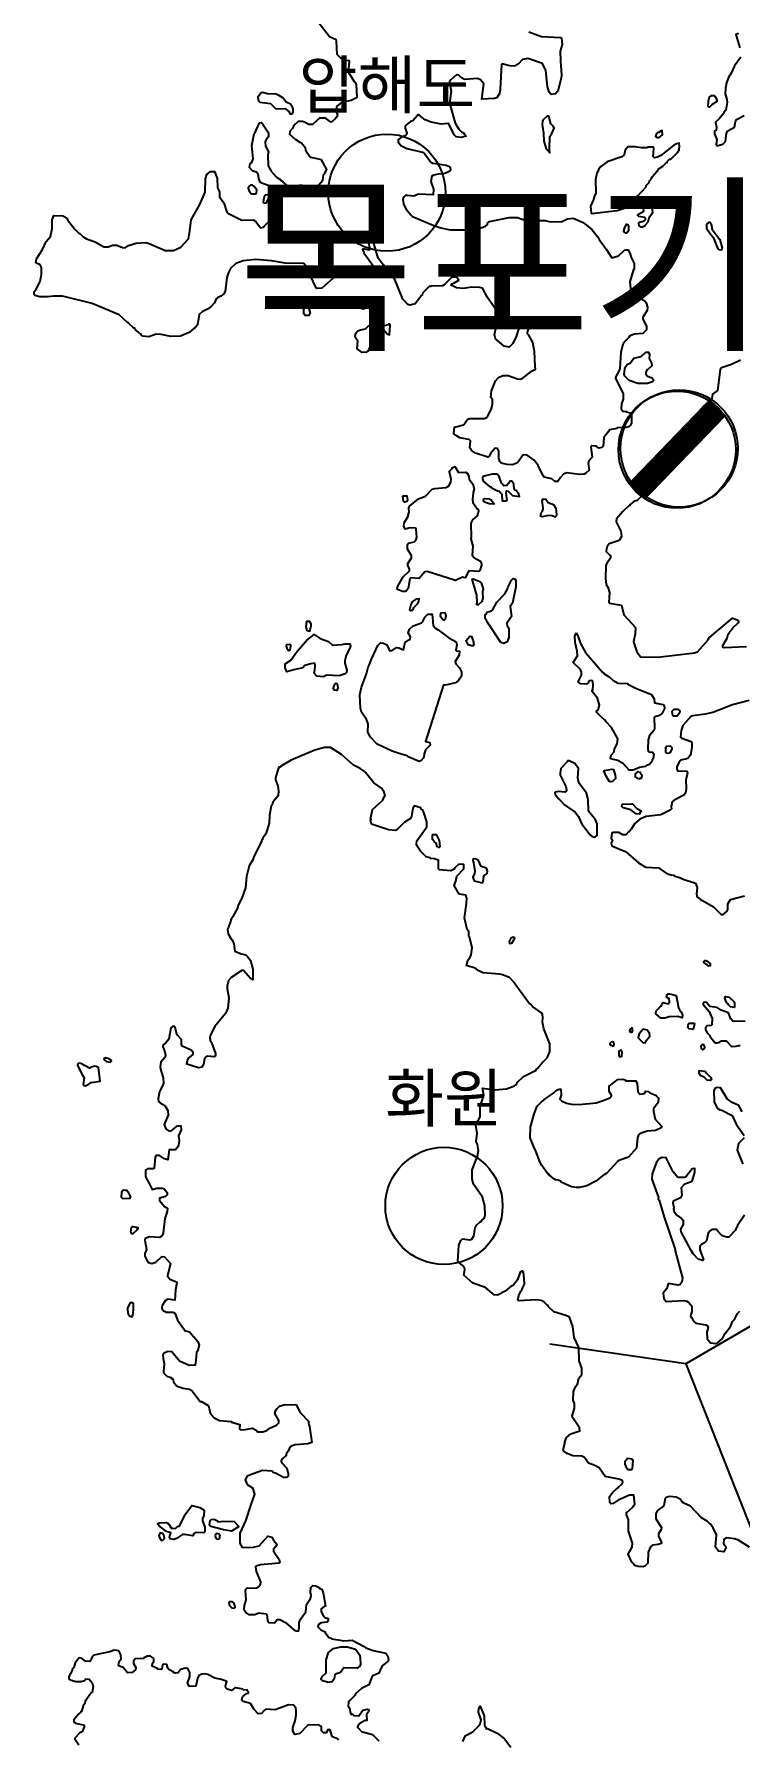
# Model space of a CAD drawing. Header units: millimetres. Extents: x -954552 to 1497340, y -301250 to 736091.
# Drawn here: x 129375 to 144423, y 119443 to 155835 of the extents above; entities that cross this region are included whole.
import ezdxf
from ezdxf.enums import TextEntityAlignment as Align

# ---------------------------------------------------------------- set-up
doc = ezdxf.new("R2010")
doc.units = ezdxf.units.MM
for name, color, linetype in [('2121', 7, 'Continuous'), ('2122', 7, 'Continuous'), ('AWS', 4, 'Continuous'), ('AWS명', 2, 'Continuous'), ('EL', 2, 'Continuous'), ('Point', 1, 'Continuous'), ('관측소명', 3, 'Continuous'), ('기상청', 1, 'Continuous'), ('티센', 6, 'Continuous')]:
    doc.layers.add(name, color=color, linetype=linetype)
doc.styles.get("Standard").update_dxf_attribs({"font": ''})
doc.styles.get('Standard').set_extended_font_data('Gulim')

# ---------------------------------------------------------------- blocks, each defined once
blk = doc.blocks.new('관측소(기상청)')
at = {"layer": '기상청', "const_width": 500}
blk.add_lwpolyline([(821, 874), (-914, -926)], dxfattribs=at)
at = {"layer": '기상청'}
blk.add_circle((-46, -26), 1250, dxfattribs=at)

msp = doc.modelspace()

# ---------------------------------------------------------------- linework, layer by layer
at = {"layer": '2121', "color": 7}
for points in [[(144392, 155848), (144335, 155824), (144425, 155541)], [(144441, 155341), (144308, 155161), (144236, 155002), (144182, 154911), (144135, 154795), (144115, 154684), (144107, 154558), (144149, 154439), (144154, 154382), (144121, 154214), (144083, 154164), (144082, 154152), (143983, 154031), (143911, 153967), (143905, 153948), (143927, 153850), (143915, 153779), (143915, 153779), (143884, 153761), (143883, 153710), (143932, 153585), (143918, 153481), (143929, 153454), (144062, 153487), (144118, 153545), (144140, 153720), (144165, 153770), (144306, 153849), (144333, 153969), (144354, 154015), (144514, 154100)], [(144436, 148877), (144244, 148789), (144031, 148717), (144006, 148680), (143943, 148231), (143843, 148151), (143823, 148058), (143803, 148023), (143719, 147963), (143633, 147885), (143607, 147832), (143643, 147697), (143643, 147697), (143593, 147676), (143479, 147562), (143477, 147534), (143458, 147515), (143445, 147356), (143388, 147294), (143363, 147282), (143187, 147250), (143187, 147237), (143149, 147216), (143149, 147204), (143067, 147123), (143060, 147092), (142982, 147007), (142959, 146956), (142958, 146925), (142982, 146862), (142961, 146828), (142932, 146800), (142772, 146715), (142730, 146678), (142709, 146522), (142671, 146425), (142658, 146413), (142570, 146411), (142519, 146420), (142409, 146495), (142353, 146489), (142334, 146445), (142312, 146240), (142399, 146145), (142399, 146145), (142398, 146095), (142335, 146021), (142321, 145971), (142231, 145882), (142164, 145861), (142087, 145800), (142074, 145776), (142062, 145776), (141925, 145650), (141790, 145496), (141789, 145428), (141887, 145233), (141898, 145120), (141847, 145033), (141640, 144961), (141595, 144906), (141569, 144819), (141575, 144796), (141649, 144717), (141668, 144711), (141667, 144655), (141578, 144531), (141565, 144494), (141555, 144218), (141575, 144090), (141606, 144038), (141645, 143924), (141629, 143706), (141642, 143693), (141892, 143649), (141910, 143621), (141910, 143621), (141951, 143448), (142198, 143173), (142189, 143039), (142156, 142868), (142228, 142654), (142302, 142547), (142671, 142543), (143453, 142632), (143522, 142656), (143750, 142910), (143750, 142934), (143763, 142934), (143763, 142947), (143915, 143084), (144268, 143371), (144386, 143329), (144392, 143295), (144385, 143276), (144262, 143154), (144262, 143141), (144194, 143071), (144191, 143050), (144170, 143029), (144144, 142942), (144055, 142781), (144054, 142761), (144083, 142749), (144567, 142768)], [(144621, 141617), (144269, 141522), (143849, 141359), (143682, 141326), (143423, 141292), (143379, 141277), (143208, 141086), (143169, 140980), (143161, 140837), (143185, 140811), (143385, 140743), (143399, 140706), (143402, 140633), (143375, 140484), (143362, 140446), (143311, 140382), (143167, 140343), (143167, 140343), (143120, 140293), (143078, 140206), (143077, 140157), (143096, 140119), (143295, 140107), (143308, 140091), (143303, 140041), (143268, 139929), (143278, 139735), (143264, 139642), (143226, 139599), (143025, 139495), (142981, 139458), (142957, 139351), (142966, 139308), (142935, 139277), (142740, 139180), (142427, 139140), (142289, 139086), (142175, 138987), (142113, 138880), (142061, 138814), (142049, 138814), (141990, 138752), (141931, 138753), (141841, 138804), (141723, 138802), (141691, 138788), (141678, 138681), (141708, 138637), (141682, 138575), (141682, 138575), (141694, 138518), (141889, 138429), (141986, 138397), (142265, 138152), (142392, 138073), (142426, 138063), (142688, 138050), (142849, 137935), (142953, 137898), (143018, 137891), (143019, 137877), (143154, 137837), (143194, 137814), (143477, 137718), (143513, 137626), (143499, 137490), (143505, 137446), (143519, 137421), (143578, 137377), (143858, 137216), (144024, 137052), (144068, 137054), (144151, 137124), (144165, 137165), (144165, 137280), (144222, 137374), (144524, 137454)], [(144627, 123552), (144377, 123713), (144302, 123735), (144147, 123751), (144084, 123717), (144076, 123635), (144132, 123553), (144078, 123455), (143968, 123469), (143907, 123557), (143922, 123819), (143856, 123970), (143805, 124030), (143805, 124042), (143788, 124048), (143727, 124109), (143727, 124109), (143608, 124179), (143368, 124432), (143226, 124491), (143223, 124505), (143201, 124509), (143151, 124579), (143065, 124624), (142920, 124638), (142852, 124614), (142833, 124595), (142800, 124433), (142667, 124335), (142629, 124273), (142634, 124161), (142750, 123971), (142742, 123930), (142685, 123838), (142691, 123788), (142752, 123653), (142746, 123634), (142679, 123614), (142564, 123599), (142519, 123562), (142468, 123450), (142459, 123213), (142396, 123149), (142364, 123136), (142252, 123139), (142179, 123165), (142146, 123205), (142123, 123233), (142123, 123233), (142043, 123406), (142126, 123555), (142133, 123643), (142049, 123899), (142046, 124137), (142004, 124250), (142004, 124299), (142017, 124299), (142143, 124411), (142143, 124423), (142181, 124472), (142159, 124666), (142071, 124667), (141826, 124558), (141719, 124485), (141669, 124479), (141651, 124511), (141646, 124636), (141716, 124728), (141787, 124794), (141838, 124825), (141845, 124843), (141912, 124907), (141925, 124932), (141919, 124979), (141845, 125005), (141551, 125059), (141422, 125245), (141330, 125296), (141193, 125347), (141113, 125468), (141113, 125468), (141057, 125493), (140864, 125502), (140740, 125553), (140671, 125604), (140659, 125630), (140692, 125767), (140693, 125804), (140725, 125897), (140820, 125971), (141008, 126037), (141003, 126100), (140862, 126311), (140850, 126352), (140895, 126520), (140897, 126619), (140867, 126689), (140875, 126876), (140926, 126988), (140959, 127031), (140991, 127162), (141055, 127240), (141057, 127374), (140996, 127531), (140987, 127812), (140890, 128031), (140862, 128263), (140790, 128461), (140715, 128494), (140454, 128575), (140339, 128689), (140333, 128710), (140333, 128710), (140321, 128710), (140242, 128787), (140188, 128816), (140089, 128830), (139701, 128813), (139689, 128829), (139708, 128922), (139753, 129015), (139784, 129058), (139785, 129077), (139830, 129164), (139816, 129382), (139796, 129442), (139778, 129445), (139739, 129421), (139682, 129260), (139592, 129136), (139548, 129123), (139422, 129013), (139258, 128934), (139183, 128935), (139057, 129048), (139025, 129062), (139025, 129075), (138998, 129097), (138731, 129188), (138539, 129355), (138559, 129468), (138554, 129511), (138505, 129570), (138412, 129651), (138412, 129651), (138432, 129995), (138473, 130100), (138506, 130131), (138665, 130111), (138706, 130125), (138750, 130196), (138777, 130364), (138811, 130427), (138886, 130498), (138923, 130517), (138923, 130529), (138968, 130570), (138993, 130631), (138988, 130836), (138935, 131019), (138770, 131256), (138745, 131302), (138716, 131409), (138718, 131603), (138809, 131839), (138822, 131852), (138849, 132020), (138831, 132145), (138801, 132207), (138822, 132386), (138787, 132583), (138860, 132684), (138883, 132738), (138885, 132950), (138964, 133200), (138939, 133350), (138939, 133350), (139196, 133309), (139450, 133332), (139616, 133400), (139648, 133427), (139660, 133427), (139674, 133465), (139812, 133594), (140083, 133732), (140083, 133744), (140127, 133781), (140127, 133793), (140203, 133870), (140203, 133882), (140318, 133994), (140369, 134125), (140371, 134294), (140244, 134614), (140215, 134758), (140222, 134852), (140217, 134920), (140192, 134955), (140003, 135091), (139959, 135139), (139939, 135148), (139628, 135570), (139622, 135589), (139508, 135710), (139365, 135766), (139308, 135777), (138941, 135808), (138812, 135871), (138812, 135871), (138807, 135887), (138755, 135913), (138587, 135963), (138603, 135984), (138620, 136078), (138664, 136127), (138696, 136189), (138717, 136339), (138657, 136577), (138645, 136590), (138646, 136696), (138609, 136734), (138550, 136978), (138592, 137287), (138600, 137409), (138587, 137425), (138587, 137456), (138581, 137465), (138438, 137486), (138328, 137674), (138366, 137761), (138386, 137867), (138538, 138028), (138534, 138116), (138433, 138123), (138337, 138041), (138331, 138023), (138263, 137982), (138019, 138004), (137995, 138029), (137997, 138214), (137997, 138214), (137906, 138240), (137824, 138247), (137823, 138260), (137736, 138282), (137612, 138403), (137540, 138511), (137527, 138554), (137534, 138622), (137751, 138920), (137752, 139031), (137692, 139210), (137660, 139281), (137630, 139296), (137618, 139331), (137475, 139373), (137449, 139323), (137422, 139142), (137402, 139099), (137271, 139025), (137127, 138877), (137080, 138847), (136934, 138858), (136571, 138977), (136548, 139068), (136561, 139080), (136547, 139088), (136587, 139291), (136808, 139494), (136840, 139562), (136859, 139581), (136836, 139662), (136836, 139662), (136780, 139750), (136619, 139858), (136441, 140085), (136410, 140111), (136329, 140169), (136187, 140236), (135927, 140467), (135691, 140614), (135567, 140615), (135357, 140555), (135088, 140448), (134859, 140343), (134719, 140268), (134628, 140209), (134623, 140194), (134602, 140193), (134580, 140160), (134521, 139967), (134520, 139923), (134569, 139798), (134584, 139683), (134579, 139585), (134465, 139449), (134449, 139394), (134432, 139369), (134392, 139175), (134390, 139000), (134345, 138857), (134312, 138776), (134250, 138681), (134243, 138650), (134243, 138650), (134230, 138647), (134217, 138598), (134061, 138292), (134036, 138217), (133960, 138094), (133900, 137860), (133885, 137620), (133801, 137401), (133722, 137235), (133715, 137201), (133602, 136992), (133583, 136974), (133549, 136859), (133531, 136831), (133522, 136783), (133498, 136737), (133510, 136643), (133582, 136521), (133600, 136509), (133631, 136429), (133655, 136270), (133791, 136213), (133891, 136189), (133934, 136148), (133989, 136069), (134037, 135887), (134035, 135659), (133991, 135690), (133837, 135858), (133806, 135859), (133573, 135705), (133573, 135705), (133522, 135643), (133510, 135612), (133490, 135541), (133488, 135469), (133530, 135275), (133508, 135056), (133457, 134938), (133228, 134666), (133132, 134468), (133119, 134418), (133135, 134343), (133159, 134324), (133239, 134085), (133244, 134035), (133205, 134016), (133076, 134031), (133044, 134019), (133006, 133970), (132986, 133850), (132951, 133793), (132879, 133781), (132630, 133861), (132644, 133937), (132669, 133986), (132764, 134067), (132765, 134110), (132722, 134160), (132529, 134244), (132517, 134263), (132518, 134388), (132426, 134486), (132426, 134486), (132408, 134521), (132385, 134652), (132366, 134665), (132322, 134666), (132290, 134635), (132250, 134391), (132182, 134315), (132123, 134272), (132116, 134234), (132160, 134124), (132177, 134042), (132164, 133999), (132075, 133900), (132061, 133803), (132066, 133756), (132126, 133568), (132131, 133456), (132112, 133398), (132048, 133275), (132023, 133121), (132026, 133064), (132063, 133031), (132162, 132981), (132224, 132874), (132232, 132774), (132145, 132572), (132181, 132481), (132232, 132442), (132291, 132427), (132432, 132543), (132501, 132545), (132501, 132545), (132513, 132457), (132454, 132327), (132466, 132233), (132454, 132131), (132440, 132093), (132388, 132034), (132251, 132030), (132229, 131821), (132154, 131837), (132050, 131914), (131974, 131908), (131955, 131877), (131933, 131643), (131914, 131625), (131790, 131626), (131751, 131599), (131750, 131467), (131762, 131430), (131821, 131331), (131890, 131184), (131990, 131215), (132115, 131213), (132147, 131199), (132214, 131118), (132213, 131074), (132175, 131037), (132050, 131001), (132049, 130951), (132154, 130825), (132222, 130787), (132211, 130714), (132211, 130714), (132163, 130569), (132128, 130251), (132103, 130201), (132045, 130158), (131833, 130173), (131745, 130143), (131738, 130106), (131773, 129905), (131734, 129818), (131734, 129762), (131801, 129637), (131888, 129610), (131970, 129634), (132099, 129753), (132153, 129751), (132282, 129605), (132216, 129340), (132265, 129274), (132408, 129213), (132420, 129191), (132392, 129044), (132378, 128822), (132229, 128846), (132172, 128813), (132107, 128711), (132095, 128670), (132101, 128648), (132143, 128592), (132157, 128592), (132182, 128570), (132337, 128568), (132337, 128568), (132368, 128555), (132391, 128520), (132435, 128400), (132582, 128189), (132582, 128176), (132688, 128150), (132864, 127944), (132897, 127863), (132858, 127736), (132838, 127705), (132826, 127535), (132807, 127439), (132679, 127432), (132472, 127522), (132308, 127724), (132227, 127731), (132132, 127683), (132119, 127658), (132125, 127577), (132148, 127476), (132133, 127295), (132139, 127270), (132207, 127206), (132300, 127171), (132294, 127162), (132300, 127152), (132331, 127152), (132349, 127080), (132410, 126998), (132465, 126972), (132556, 126947), (132556, 126947), (132691, 126925), (132740, 126900), (132918, 126663), (132944, 126660), (133086, 126577), (133102, 126550), (133128, 126420), (133190, 126332), (133214, 126313), (133326, 126256), (133575, 126237), (133584, 126234), (133584, 126222), (133762, 126174), (133755, 126081), (133773, 126059), (133881, 126066), (134030, 126093), (134129, 126036), (134123, 126026), (134129, 126017), (134147, 126013), (134254, 126012), (134336, 126047), (134403, 126094), (134543, 126158), (134593, 126207), (134594, 126258), (134508, 126409), (134530, 126485), (134544, 126486), (134544, 126486), (134551, 126505), (134610, 126563), (134699, 126593), (134942, 126598), (134965, 126589), (135046, 126430), (135231, 126237), (135225, 126218), (135232, 126162), (135244, 126131), (135295, 125785), (135212, 125757), (134944, 125741), (134856, 125711), (134824, 125686), (134793, 125605), (134754, 125552), (134741, 125506), (134674, 125441), (134656, 125435), (134639, 125394), (134652, 125360), (134763, 125237), (134792, 125118), (134791, 125068), (134766, 125043), (134691, 125038), (134534, 125127), (134474, 125150), (134451, 125176), (134246, 125193), (134042, 125122), (133921, 125072), (133872, 124989), (133921, 124890), (134031, 124819), (134075, 124687), (133993, 124466), (133883, 124114), (133761, 123850), (133761, 123640), (133811, 123558), (133943, 123547), (134052, 123556), (134172, 123582), (134356, 123786), (134447, 123770), (134481, 123706), (134549, 123622), (134528, 123571), (134477, 123510), (134477, 123472), (134600, 123290), (134611, 123227), (134599, 123211), (134205, 123175), (134110, 123146), (134098, 123133), (134109, 123034), (134200, 122814), (134193, 122751), (134167, 122711), (134117, 122677), (133905, 122673), (133879, 122649), (133873, 122631), (133889, 122430), (133850, 122312), (133849, 122231), (133904, 122146), (133949, 122117), (134078, 122115), (134166, 122151), (134322, 122134), (134322, 122134), (134334, 122118), (134352, 121993), (134382, 121949), (134501, 121938), (134558, 122010), (134615, 122009), (134612, 122015), (134732, 121951), (134911, 121792), (134961, 121770), (135011, 121763), (135026, 121825), (135026, 121947), (135052, 122021), (135172, 122176), (135181, 122332), (135270, 122456), (135280, 122520), (135270, 122584), (135273, 122697), (135317, 122734), (135380, 122727), (135467, 122685), (135460, 122676), (135510, 122662), (135536, 122581), (135587, 122296), (135559, 122288), (135498, 122240), (135497, 122172), (135546, 122083), (135546, 122083), (135577, 122052), (135646, 122033), (135645, 122007), (135620, 121958), (135494, 121938), (135438, 121905), (135425, 121854), (135486, 121791), (135582, 121747), (135583, 121733), (135659, 121626), (135719, 121610), (135719, 121598), (135857, 121581), (135977, 121554), (136158, 121570), (136415, 121434), (136449, 121406), (136605, 121352), (136874, 121295), (136917, 121227), (136934, 121160), (136923, 121123), (136805, 121031), (136773, 120983), (136724, 120863), (136598, 120809), (136573, 120783), (136515, 120615), (136358, 120537), (136218, 120419), (136218, 120419), (136218, 120394), (136091, 120271), (136078, 120246), (136072, 120165), (136103, 120128), (136120, 120014), (136144, 119983), (136157, 119989), (136188, 119973), (136188, 119961), (136300, 119953), (136383, 120074), (136483, 120095), (136508, 120088), (136514, 120078), (136507, 120041), (136463, 119985), (136467, 119860), (136436, 119854), (136330, 119799), (136291, 119769), (136272, 119725), (136288, 119691), (136358, 119621), (136589, 119559), (136724, 119420)], [(144538, 134771), (144276, 134777), (144233, 134828), (144178, 134957), (144023, 135008), (143942, 135066), (143780, 135093), (143713, 135175), (143663, 135179), (143644, 135160), (143644, 135135), (143767, 134983), (143833, 134835), (143825, 134698), (143813, 134686), (143725, 134674), (143694, 134631), (143693, 134593), (143723, 134525), (143723, 134525), (143783, 134469), (143783, 134457), (143883, 134326), (143895, 134323), (143901, 134304), (143983, 134321), (144029, 134359), (144121, 134358), (144147, 134343), (144247, 134239), (144334, 134241), (144396, 134259), (144431, 134261)], [(144476, 132840), (144398, 132974), (144258, 133039), (144155, 133123), (144008, 133353), (143936, 133363), (143891, 133337), (143869, 133292), (143873, 133055), (143922, 132948), (143971, 132900), (143990, 132900), (143990, 132887), (144040, 132878), (144257, 132765), (144341, 132577), (144513, 132340)], [(144513, 132290), (144393, 132167), (144366, 132023), (144490, 131725)], [(144523, 130641), (144370, 130418), (144325, 130312), (144191, 130167), (144142, 130165), (144048, 130197), (143950, 130307), (143950, 130320), (143931, 130330), (143825, 130331), (143791, 130303), (143750, 130251), (143709, 130089), (143672, 130045), (143603, 130015), (143571, 129972), (143570, 129896), (143648, 129690), (143635, 129674), (143536, 129697), (143425, 129812), (143382, 129881), (143174, 130283), (143163, 130336), (143221, 130439), (143221, 130508), (143167, 130581), (143056, 130661), (143056, 130661), (143030, 130697), (143013, 130776), (143019, 130797), (143004, 130891), (143009, 130947), (143172, 131022), (143191, 131064), (143181, 131227), (143250, 131307), (143408, 131364), (143466, 131548), (143461, 131635), (143405, 131629), (143276, 131465), (143246, 131444), (143121, 131443), (143096, 131452), (142998, 131560), (142852, 131859), (142752, 131866), (142682, 131827), (142682, 131814), (142644, 131765), (142553, 131522), (142546, 131403), (142685, 131014), (142684, 130989), (142703, 130958), (142810, 130592), (143045, 129904), (143045, 129878), (143045, 129878), (143200, 129295), (143186, 129208), (143141, 129149), (143110, 129143), (142904, 129180), (142898, 129174), (142866, 129075), (142789, 128972), (142805, 128863), (142850, 128794), (143219, 128815), (143293, 128801), (143328, 128783), (143398, 128699), (143397, 128574), (143371, 128500), (143376, 128462), (143389, 128462), (143438, 128377), (143481, 128336), (143699, 128295), (143730, 128280), (143748, 128226), (143716, 128146), (143727, 128001), (143794, 127913), (143906, 127899), (143944, 127915), (144051, 128010), (144103, 128109), (144224, 128263), (144224, 128263), (144263, 128369), (144307, 128413), (144370, 128537), (144424, 128589)], [(138517, 119409), (138569, 119520), (138594, 119545), (138738, 119619), (138871, 119754), (138889, 119786), (138905, 119872), (138850, 120036), (138854, 120111), (138883, 120160), (138968, 119953), (138978, 119759), (138978, 119759), (139015, 119677), (139041, 119684), (139251, 119587), (139404, 119468), (139540, 119290)]]:
    msp.add_lwpolyline(points, dxfattribs=at)
at = {"layer": '2122', "color": 7}
for points in [[(139925, 155886), (140192, 155783), (140598, 155762), (140623, 155752), (140633, 155615), (140594, 155472), (140596, 155265), (140619, 154959), (140612, 154897), (140540, 154616), (140495, 154560), (140401, 154546), (140358, 154594), (140322, 154719), (140283, 155056), (140216, 155211), (139904, 155312), (139904, 155312), (139786, 155295), (139697, 155193), (139615, 155153), (139509, 155155), (139353, 155200), (139341, 155188), (139309, 154663), (139296, 154569), (139238, 154477), (139188, 154459), (138919, 154450), (138961, 154774), (138893, 154857), (138831, 154888), (138555, 154867), (138487, 154899), (138432, 154962), (138382, 154969), (138258, 154858), (138230, 154821), (138265, 154615), (138231, 154365), (138350, 153938), (138429, 153809), (138491, 153753), (138547, 153721), (138547, 153708), (138590, 153661), (138484, 153631), (138371, 153644), (138334, 153686), (138334, 153686), (138219, 153918), (138201, 153928), (138056, 153911), (137844, 153958), (137714, 154009), (137584, 154104), (137562, 154111), (137553, 154111), (137546, 154092), (137451, 153988), (137401, 153970), (137325, 153908), (137287, 153868), (137286, 153830), (137319, 153724), (137316, 153690), (137284, 153662), (137196, 153628), (137140, 153579), (137139, 153536), (137194, 153457), (137325, 153396), (137655, 153317), (137698, 153291), (137833, 153102), (137877, 153085), (138164, 153041), (138232, 153009), (138244, 152993), (138250, 152934), (138212, 152900), (138212, 152900), (138130, 152860), (137996, 152847), (137889, 152826), (137855, 152807), (137834, 152689), (137889, 152526), (137886, 152408), (137574, 152418), (137468, 152381), (137331, 152393), (137306, 152403), (137251, 152355), (137236, 152309), (137254, 152216), (137277, 152153), (137309, 152099), (137405, 151977), (137444, 151944), (137900, 151754), (138048, 151702), (138246, 151659), (138578, 151659), (138821, 151671), (139003, 151737), (139041, 151774), (139041, 151799), (139085, 151836), (139505, 151924), (139680, 151922), (139923, 151837), (139972, 151837), (139972, 151837), (140102, 151859), (140272, 151860), (140359, 151839), (140616, 151828), (140747, 151892), (140867, 151907), (141085, 151817), (141264, 151665), (141415, 151481), (141426, 151453), (141579, 151242), (141693, 151065), (141835, 151106), (141964, 151224), (141995, 151236), (142039, 151232), (142085, 151137), (142107, 151066), (142173, 150940), (142171, 150828), (142151, 150789), (142080, 150548), (142091, 150416), (142128, 150357), (142221, 150318), (142220, 150305), (142252, 150290), (142356, 150163), (142393, 150152), (142425, 150099), (142455, 150011), (142455, 150011), (142447, 149937), (142352, 149794), (142351, 149751), (142382, 149706), (142429, 149599), (142429, 149524), (142354, 149451), (142179, 149434), (142078, 149398), (142055, 149363), (141939, 149250), (141919, 149195), (141887, 149042), (141863, 148701), (141844, 148645), (141787, 148545), (141772, 148492), (141937, 148162), (141936, 148050), (141897, 147944), (141895, 147839), (141927, 147794), (142007, 147786), (142001, 147777), (142087, 147758), (142113, 147729), (142111, 147536), (142085, 147486), (142047, 147458), (141997, 147443), (141808, 147433), (141808, 147433), (141801, 147423), (141652, 147391), (141525, 147230), (141510, 147047), (141478, 147013), (141416, 146998), (141366, 147030), (141366, 147042), (141267, 147053), (141247, 147022), (141276, 146807), (141200, 146729), (141186, 146673), (141210, 146535), (141139, 146466), (141102, 146445), (140996, 146438), (140734, 146472), (140665, 146448), (140599, 146375), (140545, 146291), (140476, 146288), (140417, 146350), (140252, 146385), (140245, 146407), (140231, 146410), (140124, 146631), (140038, 146744), (139889, 146852), (139802, 146859), (139682, 146686), (139682, 146686), (139575, 146643), (139462, 146651), (139362, 146674), (139327, 146690), (139307, 146715), (139287, 146784), (139285, 146935), (139254, 146994), (139204, 147004), (139109, 146887), (139084, 146838), (139052, 146810), (138784, 146897), (138703, 146949), (138704, 146961), (138662, 147007), (138681, 147155), (138675, 147165), (138651, 147187), (138451, 147224), (138372, 147269), (138334, 147303), (138327, 147322), (138342, 147446), (138529, 147501), (138579, 147559), (138585, 147580), (138625, 147618), (138669, 147633), (138981, 147632), (139032, 147662), (139032, 147662), (139121, 147824), (139147, 147936), (139149, 148042), (139112, 148080), (139126, 148224), (139216, 148435), (139280, 148509), (139368, 148552), (139481, 148550), (139679, 148479), (139736, 148472), (139773, 148482), (139994, 148650), (140069, 148687), (140058, 148749), (140047, 149065), (140008, 149256), (139923, 149409), (139892, 149442), (139899, 149520), (139962, 149607), (139963, 149663), (139920, 149720), (139895, 149733), (139783, 149753), (139770, 149740), (139652, 149385), (139583, 149231), (139506, 149159), (139395, 149176), (139215, 149335), (139215, 149335), (139192, 149419), (139232, 149628), (139302, 149765), (139303, 149834), (139040, 150218), (138936, 150414), (138880, 150426), (138699, 150435), (138529, 150406), (138380, 150421), (138268, 150481), (138274, 150506), (138325, 150521), (138432, 150588), (138389, 150639), (138358, 150652), (138283, 150653), (138121, 150485), (138085, 150464), (137836, 150461), (137836, 150449), (137799, 150447), (137663, 150314), (137653, 150280), (137622, 150249), (137622, 150236), (137501, 150078), (137384, 150055), (137345, 150065), (137239, 150182), (137039, 150672), (137039, 150672), (136966, 150770), (136830, 150900), (136830, 150912), (136818, 150912), (136714, 151054), (136626, 151347), (136592, 151433), (136538, 151519), (136501, 151532), (136488, 151507), (136487, 151451), (136529, 151282), (136529, 151244), (136516, 151228), (136385, 151252), (136379, 151234), (136403, 151186), (136403, 151167), (136630, 150856), (136629, 150827), (136523, 150826), (136311, 150844), (136193, 150867), (136117, 150799), (135815, 150685), (135512, 150414), (135411, 150406), (135387, 150421), (135263, 150692), (135211, 150836), (135125, 150943), (135125, 150943), (134725, 150948), (134435, 150995), (134095, 151025), (133832, 150998), (133675, 150944), (133561, 150832), (133516, 150746), (133484, 150640), (133448, 150347), (133417, 150291), (133356, 150246), (133284, 150211), (133259, 150186), (133221, 150099), (133150, 150026), (133075, 149964), (132956, 149909), (132893, 149854), (132860, 149635), (132801, 149559), (132789, 149559), (132682, 149469), (132493, 149390), (132293, 149386), (132083, 149427), (131975, 149435), (131824, 149374), (131694, 149388), (131658, 149421), (131659, 149433), (131640, 149434), (131640, 149434), (131610, 149471), (131528, 149534), (131519, 149560), (131500, 149560), (131391, 149658), (131386, 149677), (131365, 149683), (131186, 149845), (130615, 150089), (129980, 150241), (129788, 150246), (129663, 150232), (129493, 150229), (129393, 150261), (129375, 150280), (129375, 150336), (129419, 150392), (129503, 150554), (129530, 150709), (129532, 150859), (129507, 150913), (129414, 150958), (129428, 151042), (129553, 151238), (129632, 151408), (129721, 151519), (129761, 151687), (129763, 151875), (129796, 151962), (129990, 151959), (130014, 151947), (130014, 151947), (130076, 151905), (130076, 151887), (130089, 151887), (130088, 151874), (130236, 151679), (130328, 151586), (130347, 151579), (130422, 151511), (130489, 151465), (130676, 151407), (130862, 151295), (130956, 151297), (131043, 151334), (131137, 151332), (131256, 151286), (131318, 151274), (131387, 151323), (131550, 151377), (131754, 151387), (131825, 151367), (132167, 151219), (132348, 151216), (132505, 151287), (132664, 151469), (132664, 151469), (132697, 151636), (132721, 151874), (132911, 152203), (133020, 152464), (133029, 152750), (133057, 152838), (133138, 152906), (133219, 152902), (133280, 152760), (133284, 152555), (133326, 152473), (133331, 152360), (133423, 152234), (133483, 152039), (133507, 152014), (133806, 151864), (134056, 151870), (134081, 151860), (134075, 151851), (134099, 151838), (134204, 151705), (134267, 151714), (134280, 151738), (134463, 151920), (134500, 152014), (134509, 152061), (134534, 152107), (134536, 152342), (134514, 152463), (134440, 152580), (134210, 152661), (134173, 152718), (134150, 152837), (134113, 152887), (134113, 152887), (134038, 152913), (133964, 152986), (133971, 153049), (133984, 153076), (134015, 153095), (134047, 153175), (134020, 153457), (134067, 153706), (134080, 153719), (134170, 153930), (134182, 153942), (134220, 153948), (134220, 153935), (134244, 153924), (134374, 153728), (134373, 153646), (134322, 153584), (134302, 153534), (134307, 153447), (134369, 153322), (134360, 153259), (134365, 153028), (134426, 152914), (134543, 152782), (134635, 152729), (134628, 152720), (134643, 152703), (134680, 152697), (134680, 152678), (134747, 152623), (134865, 152572), (134865, 152572), (134896, 152571), (135034, 152613), (135088, 152609), (135208, 152561), (135321, 152566), (135446, 152623), (135529, 152719), (135543, 152832), (135569, 152856), (135619, 152949), (135503, 153153), (135285, 153203), (135242, 153235), (135174, 153330), (135163, 153405), (135077, 153512), (135045, 153523), (134947, 153589), (134829, 153696), (134836, 153765), (134900, 153839), (134919, 153895), (135014, 153975), (135089, 153978), (135141, 153967), (135232, 153917), (135320, 153916), (135465, 154051), (135571, 154049), (135688, 153967), (135733, 153969), (135733, 153969), (135809, 154040), (135815, 154059), (135840, 154071), (135850, 154118), (135832, 154155), (135830, 154290), (135946, 154384), (136138, 154423), (136264, 154491), (136249, 154759), (136231, 154803), (136218, 154803), (136206, 154819), (136077, 155024), (136099, 155254), (136087, 155270), (136000, 155262), (135917, 155322), (135838, 155401), (135824, 155687), (135812, 155712), (135675, 155779), (135456, 156060)], [(134529, 154552), (134353, 154559), (134247, 154588), (134216, 154585), (134146, 154492), (134157, 154414), (134188, 154383), (134412, 154352), (134525, 154251), (134742, 154244), (134742, 154231), (134811, 154175), (134829, 154134), (134873, 154136), (134898, 154177), (134901, 154241), (134887, 154280), (134844, 154340), (134750, 154385), (134677, 154473), (134606, 154521), (134553, 154550), (134529, 154552), (134529, 154552)], [(143749, 154406), (143741, 154307), (143755, 154282), (143782, 154283), (143843, 154344), (143942, 154404), (143936, 154435), (143900, 154501), (143881, 154517), (143806, 154521), (143768, 154493), (143749, 154406), (143749, 154406)], [(140371, 153300), (140361, 153388), (140371, 153650), (140415, 153713), (140461, 153830), (140448, 153865), (140393, 153918), (140351, 154084), (140314, 154088), (140225, 154002), (140212, 153977), (140211, 153908), (140239, 153723), (140245, 153552), (140295, 153388), (140371, 153300), (140371, 153300)], [(142701, 153627), (142777, 153688), (142765, 153776), (142728, 153763), (142728, 153751), (142703, 153751), (142703, 153738), (142677, 153739), (142640, 153702), (142627, 153652), (142651, 153627), (142701, 153627), (142701, 153627)], [(142192, 153431), (142036, 153428), (141979, 153360), (141953, 153261), (141909, 153215), (141595, 153110), (141462, 153011), (141412, 152949), (141398, 152903), (141372, 152865), (141347, 152731), (141349, 152437), (141322, 152388), (141299, 152304), (141239, 152164), (141250, 152017), (141262, 152005), (141806, 152070), (142026, 152144), (142058, 152163), (142114, 152222), (142147, 152309), (142192, 152352), (142248, 152382), (142425, 152580), (142425, 152605), (142489, 152667), (142505, 152714), (142531, 152739), (142553, 152791), (142654, 152902), (142654, 152902), (142660, 152921), (142673, 152921), (142680, 152951), (142781, 153019), (142858, 153099), (142871, 153099), (142883, 153125), (142926, 153167), (142952, 153167), (143097, 153309), (143129, 153365), (143136, 153445), (143131, 153508), (143043, 153490), (142736, 153247), (142664, 153208), (142602, 153199), (142577, 153222), (142592, 153394), (142579, 153421), (142468, 153422), (142437, 153409), (142324, 153406), (142192, 153431), (142192, 153431)], [(133947, 152522), (133958, 152483), (134007, 152429), (134088, 152428), (134113, 152444), (134121, 152512), (134059, 152594), (134028, 152614), (133991, 152614), (133972, 152595), (133940, 152552), (133947, 152522), (133947, 152522)], [(134276, 152325), (134261, 152254), (134273, 152232), (134323, 152231), (134372, 152319), (134381, 152384), (134369, 152400), (134307, 152404), (134288, 152385), (134276, 152325), (134276, 152325)], [(142325, 152027), (142374, 152055), (142371, 152115), (142347, 152181), (142335, 152268), (142372, 152305), (142397, 152308), (142521, 152257), (142539, 152228), (142562, 152016), (142485, 151905), (142458, 151825), (142398, 151755), (142396, 151740), (142339, 151713), (142320, 151716), (142277, 151748), (142272, 151808), (142291, 151826), (142385, 151853), (142410, 151880), (142410, 151905), (142398, 151924), (142267, 151945), (142249, 151967), (142249, 151986), (142325, 152027), (142325, 152027)], [(141965, 151685), (142008, 151779), (142034, 151776), (142046, 151754), (142051, 151641), (142012, 151589), (141994, 151586), (141957, 151618), (141951, 151640), (141965, 151685), (141965, 151685)], [(143783, 151828), (143810, 151790), (143835, 151669), (143998, 151454), (144044, 151267), (144026, 151228), (143982, 151232), (143964, 151254), (143873, 151468), (143780, 151583), (143719, 151677), (143721, 151783), (143783, 151828), (143783, 151828)], [(135128, 149952), (135151, 150081), (135189, 150084), (135214, 150046), (135261, 149892), (135235, 149833), (135157, 149831), (135123, 149865), (135128, 149952), (135128, 149952)], [(136295, 150052), (136319, 149994), (136400, 149974), (136425, 149983), (136432, 150027), (136345, 150128), (136277, 150148), (136276, 150097), (136295, 150052), (136295, 150052)], [(136246, 149329), (136217, 149367), (136224, 149448), (136275, 149503), (136335, 149528), (136444, 149546), (136507, 149608), (136595, 149631), (136712, 149542), (136685, 149305), (136654, 149262), (136546, 149194), (136488, 149064), (136475, 149064), (136463, 149049), (136369, 149041), (136263, 149123), (136278, 149285), (136246, 149329), (136246, 149329)], [(136951, 149418), (136970, 149626), (136946, 149651), (136933, 149636), (136832, 149609), (136820, 149597), (136819, 149541), (136902, 149440), (136951, 149418), (136951, 149418)], [(141975, 148728), (142026, 148790), (142083, 148814), (142166, 148922), (142322, 148957), (142418, 149047), (142473, 149046), (142498, 148999), (142490, 148911), (142539, 148817), (142545, 148755), (142456, 148675), (142443, 148675), (142418, 148613), (142417, 148581), (142454, 148537), (142554, 148501), (142554, 148488), (142585, 148461), (142584, 148448), (142559, 148420), (142452, 148381), (142246, 148384), (142066, 148442), (141973, 148540), (141955, 148581), (141975, 148728), (141975, 148728)], [(139343, 146252), (139290, 146400), (139253, 146441), (139233, 146447), (139141, 146449), (138940, 146396), (138933, 146358), (138952, 146299), (139082, 146184), (139119, 146174), (139119, 146162), (139255, 146089), (139299, 146082), (139298, 146069), (139348, 146022), (139358, 145875), (139434, 145880), (139459, 145895), (139441, 146039), (139448, 146090), (139486, 146083), (139572, 145991), (139722, 145967), (139728, 145973), (139704, 146042), (139667, 146077), (139667, 146090), (139623, 146106), (139611, 146125), (139606, 146231), (139563, 146294), (139563, 146294), (139520, 146294), (139520, 146282), (139456, 146204), (139393, 146199), (139343, 146252), (139343, 146252)], [(137245, 145912), (137235, 145974), (137247, 145986), (137323, 145985), (137334, 145898), (137321, 145864), (137277, 145848), (137253, 145873), (137245, 145912), (137245, 145912)], [(139076, 145920), (139121, 145900), (139183, 145817), (139176, 145808), (139079, 145816), (138964, 145858), (138959, 145908), (138984, 145926), (139076, 145920), (139076, 145920)], [(140228, 145725), (140208, 145886), (140228, 145917), (140283, 145910), (140339, 145843), (140451, 145801), (140496, 145724), (140510, 145581), (140504, 145550), (140484, 145532), (140422, 145555), (140336, 145565), (140210, 145539), (140173, 145549), (140196, 145637), (140215, 145655), (140231, 145704), (140228, 145725), (140228, 145725)], [(138795, 143936), (138718, 144205), (138737, 144217), (138880, 144159), (138905, 144125), (138947, 144002), (138939, 143935), (138944, 143802), (138918, 143728), (138846, 143656), (138827, 143657), (138809, 143676), (138821, 143704), (138815, 143865), (138795, 143936), (138795, 143936)], [(139148, 143546), (139243, 143717), (139414, 143896), (139470, 143994), (139477, 144027), (139555, 144188), (139587, 144219), (139624, 144212), (139644, 144181), (139647, 144044), (139574, 143694), (139529, 143620), (139552, 143407), (139456, 143265), (139461, 143208), (139498, 143158), (139496, 142964), (139463, 142871), (139394, 142835), (139325, 142854), (139032, 143293), (139023, 143325), (138995, 143368), (138990, 143451), (139021, 143470), (139028, 143502), (139127, 143529), (139148, 143546), (139148, 143546)], [(137407, 143667), (137379, 143551), (137391, 143538), (137423, 143538), (137454, 143559), (137470, 143600), (137549, 143677), (137575, 143727), (137582, 143789), (137513, 143783), (137437, 143721), (137407, 143667), (137407, 143667)], [(138046, 143405), (138094, 143339), (138126, 143341), (138145, 143363), (138159, 143432), (138140, 143491), (138053, 143483), (138040, 143471), (138033, 143421), (138046, 143405), (138046, 143405)], [(135166, 143198), (135181, 143136), (135199, 143111), (135255, 143100), (135281, 143212), (135282, 143256), (135251, 143300), (135183, 143301), (135166, 143198), (135166, 143198)], [(140931, 143061), (140968, 142998), (141024, 142831), (141135, 142641), (141492, 142220), (141517, 142213), (141531, 142190), (141637, 142125), (141718, 142053), (141826, 141985), (142026, 141979), (142032, 141964), (142220, 141874), (142542, 141744), (142596, 141656), (142602, 141568), (142780, 141535), (142807, 141509), (142813, 141447), (142768, 141347), (142711, 141295), (142611, 141269), (142598, 141256), (142601, 141031), (142594, 140988), (142499, 140870), (142466, 140777), (142458, 140589), (142470, 140539), (142482, 140526), (142563, 140513), (142563, 140513), (142588, 140481), (142574, 140375), (142555, 140344), (142555, 140326), (142497, 140255), (142435, 140230), (142409, 140209), (142286, 140187), (142146, 140131), (142065, 140132), (141942, 140265), (141842, 140322), (141848, 140332), (141674, 140375), (141662, 140388), (141681, 140450), (141745, 140524), (141752, 140586), (141810, 140691), (141824, 140797), (141689, 141043), (141567, 141171), (141561, 141190), (141542, 141196), (141471, 141262), (141368, 141372), (141369, 141397), (141393, 141409), (141409, 141438), (141427, 141521), (141385, 141671), (141385, 141671), (141274, 141811), (141275, 141836), (141287, 141848), (141294, 141945), (141289, 142016), (141265, 142045), (141209, 142036), (141183, 141987), (141151, 141965), (141026, 141970), (140976, 141999), (140990, 142048), (141048, 142157), (141049, 142226), (141024, 142279), (140870, 142431), (140959, 142570), (140951, 142668), (140911, 142858), (140907, 142993), (140931, 143061), (140931, 143061)], [(134761, 142733), (134797, 142687), (134837, 142693), (134851, 142787), (134839, 142816), (134757, 142807), (134751, 142776), (134761, 142733), (134761, 142733)], [(138592, 142872), (138589, 142895), (138665, 142994), (138702, 142981), (138736, 142891), (138750, 142811), (138737, 142787), (138700, 142787), (138632, 142807), (138614, 142851), (138592, 142872), (138592, 142872)], [(135762, 141913), (135787, 141969), (135806, 141987), (135837, 141974), (135852, 141887), (135832, 141831), (135782, 141838), (135752, 141888), (135762, 141913), (135762, 141913)], [(143059, 141431), (143100, 141431), (143144, 141399), (143137, 141349), (143086, 141285), (143011, 141285), (142986, 141329), (142980, 141391), (143019, 141432), (143059, 141431), (143059, 141431)], [(142844, 140574), (142846, 140622), (142859, 140646), (142940, 140652), (142971, 140614), (142971, 140589), (142938, 140511), (142913, 140493), (142870, 140490), (142845, 140519), (142844, 140574), (142844, 140574)], [(140565, 139520), (140687, 139393), (140910, 139234), (140984, 139140), (141044, 138992), (141228, 138753), (141274, 138717), (141322, 138704), (141340, 138707), (141384, 138741), (141381, 138985), (141345, 139070), (141197, 139256), (141188, 139506), (141152, 139644), (140993, 139858), (140969, 139971), (140984, 140165), (140904, 140272), (140787, 140333), (140749, 140330), (140743, 140312), (140609, 140169), (140590, 140069), (140595, 140026), (140709, 139781), (140727, 139708), (140722, 139684), (140690, 139663), (140553, 139677), (140484, 139665), (140484, 139665), (140478, 139646), (140483, 139609), (140565, 139520), (140565, 139520)], [(141573, 140007), (141521, 140114), (141534, 140127), (141618, 140136), (141690, 140156), (141728, 140149), (141764, 140026), (141769, 139967), (141763, 139948), (141705, 139893), (141656, 139884), (141637, 139897), (141573, 140007), (141573, 140007)], [(142288, 139948), (142288, 139961), (142325, 139960), (142338, 140009), (142302, 140061), (142302, 140085), (142239, 140098), (142189, 140050), (142188, 139987), (142226, 139974), (142226, 139961), (142288, 139948), (142288, 139948)], [(142110, 139414), (142131, 139413), (142223, 139311), (142316, 139261), (142278, 139195), (142209, 139199), (142098, 139286), (141935, 139328), (141905, 139357), (141912, 139397), (141924, 139409), (142110, 139414), (142110, 139414)], [(137903, 138612), (137866, 138655), (137867, 138749), (137879, 138761), (137948, 138760), (138015, 138632), (138026, 138497), (138013, 138482), (137995, 138479), (137976, 138504), (137964, 138504), (137952, 138567), (137903, 138612), (137903, 138612)], [(138773, 137974), (138767, 137925), (138730, 137847), (138748, 137782), (138760, 137769), (138929, 137726), (138947, 137757), (138961, 137860), (138974, 137885), (139037, 137928), (139041, 137978), (139020, 138044), (138908, 138079), (138850, 138204), (138797, 138231), (138735, 138238), (138728, 138201), (138746, 138163), (138773, 137974), (138773, 137974)], [(139625, 136557), (139587, 136569), (139540, 136548), (139502, 136477), (139513, 136435), (139558, 136442), (139611, 136521), (139624, 136557), (139624, 136557)], [(143801, 135999), (143750, 136039), (143701, 136061), (143670, 136065), (143647, 136044), (143667, 136013), (143717, 135978), (143761, 135955), (143796, 135962), (143798, 135989), (143796, 136002), (143796, 136002)], [(142920, 135361), (143065, 135323), (143118, 135064), (143160, 134976), (143173, 134975), (143197, 134904), (143190, 134850), (143099, 134874), (142915, 134867), (142827, 134843), (142740, 134844), (142629, 134935), (142636, 134994), (142731, 135087), (142731, 135100), (142750, 135106), (142769, 135162), (142788, 135162), (142782, 135172), (142893, 135145), (142926, 135179), (142914, 135260), (142901, 135260), (142858, 135295), (142872, 135345), (142890, 135348), (142890, 135361), (142920, 135361), (142920, 135361)], [(144136, 135173), (144102, 135270), (144114, 135301), (144195, 135287), (144292, 135194), (144312, 135161), (144311, 135086), (144299, 135070), (144224, 135081), (144178, 135128), (144172, 135147), (144159, 135147), (144136, 135173), (144136, 135173)], [(143378, 134736), (143451, 134731), (143457, 134722), (143430, 134598), (143344, 134611), (143317, 134641), (143326, 134718), (143345, 134736), (143378, 134736), (143378, 134736)], [(141743, 134287), (141735, 134311), (141727, 134330), (141706, 134336), (141677, 134329), (141653, 134303), (141652, 134276), (141683, 134255), (141710, 134246), (141734, 134258), (141743, 134278), (141743, 134287), (141743, 134287)], [(142137, 134571), (142136, 134610), (142129, 134631), (142111, 134630), (142083, 134606), (142068, 134576), (142088, 134544), (142124, 134539), (142137, 134561), (142138, 134570), (142138, 134570)], [(142259, 134456), (142254, 134419), (142352, 134324), (142402, 134317), (142414, 134346), (142504, 134459), (142499, 134522), (142449, 134588), (142364, 134605), (142273, 134506), (142259, 134456), (142259, 134456)], [(131022, 133937), (130966, 133972), (130897, 133996), (130863, 133975), (130875, 133945), (130921, 133918), (130996, 133899), (131021, 133915), (131023, 133934), (131023, 133934)], [(141843, 134081), (141843, 134044), (141861, 134018), (141905, 134033), (141913, 134115), (141894, 134155), (141875, 134155), (141856, 134137), (141844, 134137), (141843, 134081), (141843, 134081)], [(143675, 134232), (143653, 134271), (143626, 134276), (143590, 134235), (143595, 134196), (143637, 134166), (143671, 134195), (143673, 134230), (143673, 134230)], [(130406, 133626), (130439, 133565), (130419, 133428), (130425, 133409), (130468, 133399), (130541, 133431), (130594, 133469), (130782, 133498), (130749, 133789), (130698, 133808), (130668, 133816), (130587, 133798), (130580, 133779), (130555, 133776), (130374, 133870), (130319, 133879), (130306, 133867), (130300, 133834), (130406, 133626), (130406, 133626)], [(143705, 133673), (143804, 133577), (143817, 133530), (143798, 133509), (143729, 133519), (143665, 133583), (143593, 133608), (143556, 133665), (143557, 133721), (143669, 133710), (143694, 133697), (143705, 133673), (143705, 133673)], [(140999, 132996), (141358, 133034), (141510, 133081), (141650, 133143), (141688, 133183), (141688, 133201), (141639, 133277), (141640, 133390), (141824, 133531), (141929, 133542), (141979, 133526), (141985, 133507), (142204, 133501), (142235, 133438), (142245, 133275), (142288, 133216), (142388, 133230), (142420, 133286), (142465, 133277), (142502, 133248), (142644, 133192), (142638, 133183), (142687, 133132), (142680, 133039), (142584, 132903), (142583, 132846), (142619, 132684), (142760, 132531), (142760, 132519), (142747, 132504), (142621, 132446), (142621, 132446), (142446, 132430), (142296, 132381), (142264, 132351), (142239, 132288), (142217, 132064), (142046, 131872), (141863, 131812), (141820, 131788), (141579, 131528), (141566, 131528), (141553, 131504), (141529, 131504), (141351, 131362), (141163, 131265), (141006, 131228), (140931, 131225), (140831, 131244), (140614, 131341), (140614, 131354), (140546, 131383), (140484, 131395), (140484, 131408), (140472, 131408), (140373, 131481), (140373, 131493), (140360, 131493), (140335, 131525), (140323, 131525), (140202, 131697), (140163, 131762), (140074, 132006), (140074, 132006), (140021, 132110), (139952, 132287), (139961, 132512), (140035, 132798), (140104, 132964), (140193, 133054), (140243, 133090), (140243, 133101), (140457, 133251), (140514, 133303), (140571, 133328), (140609, 133327), (140613, 133196), (140587, 133112), (140618, 133078), (140724, 133030), (140832, 133005), (140999, 132996), (140999, 132996)], [(131330, 131167), (131271, 131168), (131239, 131124), (131231, 131024), (131262, 130990), (131425, 131000), (131438, 131028), (131379, 131133), (131358, 131151), (131358, 131163), (131330, 131167), (131330, 131167)], [(131441, 130326), (131448, 130378), (131480, 130394), (131586, 130376), (131586, 130352), (131568, 130321), (131478, 130241), (131459, 130241), (131434, 130285), (131441, 130326), (131441, 130326)], [(131369, 128613), (131381, 128536), (131411, 128492), (131461, 128472), (131480, 128503), (131491, 128615), (131496, 128753), (131483, 128768), (131421, 128766), (131363, 128661), (131369, 128613), (131369, 128613)], [(141970, 125322), (141989, 125274), (142035, 125212), (142122, 125211), (142135, 125223), (142150, 125410), (142137, 125410), (142119, 125432), (142026, 125443), (141968, 125375), (141970, 125322), (141970, 125322)], [(133415, 124106), (133642, 124101), (133734, 124003), (133734, 123985), (133583, 123896), (133411, 123927), (133140, 123995), (133116, 124021), (133129, 124127), (133148, 124145), (133212, 124151), (133283, 124114), (133292, 124097), (133415, 124106), (133415, 124106)], [(132051, 123758), (132087, 123703), (132118, 123706), (132156, 123740), (132151, 123799), (132126, 123840), (132064, 123860), (132032, 123803), (132051, 123758), (132051, 123758)], [(133341, 123812), (133327, 123828), (133300, 123842), (133266, 123847), (133243, 123833), (133237, 123796), (133243, 123769), (133274, 123735), (133311, 123728), (133333, 123747), (133338, 123792), (133341, 123812), (133341, 123812)], [(133543, 122308), (133593, 122259), (133643, 122255), (133661, 122264), (133662, 122289), (133632, 122365), (133607, 122390), (133544, 122391), (133526, 122372), (133543, 122308), (133543, 122308)], [(135862, 119440), (135844, 119468), (135738, 119510), (135720, 119535), (135690, 119657), (135646, 119664), (135602, 119593), (135545, 119591), (135502, 119635), (135503, 119716), (135491, 119739), (135448, 119767), (135210, 119754), (135039, 119582), (135039, 119582), (134932, 119561), (134890, 119630), (134890, 119706), (134943, 119848), (134963, 119972), (134964, 120073), (134953, 120126), (134909, 120187), (134797, 120194), (134514, 120085), (134315, 120097), (134277, 120071), (134220, 120004), (134151, 120002), (134064, 120091), (133991, 120217), (133829, 120263), (133805, 120288), (133819, 120363), (133906, 120431), (133944, 120442), (133944, 120468), (133914, 120496), (133914, 120509), (133845, 120506), (133827, 120528), (133684, 120555), (133658, 120552), (133582, 120497), (133489, 120523), (133464, 120555), (133464, 120555), (133459, 120593), (133485, 120686), (133367, 120729), (133230, 120758), (133077, 120835), (133006, 120855), (132949, 120848), (132887, 120818), (132855, 120750), (132822, 120588), (132702, 120580), (132678, 120590), (132648, 120656), (132693, 120796), (132694, 120884), (132651, 120965), (132601, 120972), (132495, 120945), (132444, 120877), (132394, 120866), (132350, 120875), (132351, 120888), (132249, 120945), (132228, 120976), (132203, 121049), (132153, 121056), (132128, 121053), (132115, 121041), (132096, 120954), (132083, 120942), (132014, 120951), (132014, 120951), (132002, 120967), (131889, 121013), (131897, 121081), (131929, 121112), (131929, 121161), (131917, 121184), (131855, 121232), (131770, 121226), (131766, 121214), (131717, 121193), (131717, 121181), (131530, 121174), (131497, 121124), (131497, 121074), (131540, 120986), (131539, 120936), (131463, 120881), (131369, 120876), (131271, 120990), (131177, 121022), (131185, 121115), (131230, 121170), (131225, 121259), (131181, 121344), (131082, 121355), (130992, 121325), (130649, 121247), (130618, 121222), (130560, 121114), (130467, 121119), (130386, 121185), (130386, 121185), (130336, 121195), (130248, 121090), (130218, 120990), (130186, 120946), (130183, 120922), (130113, 120798), (130112, 120748), (130143, 120722), (130267, 120690), (130379, 120688), (130449, 120713), (130474, 120743), (130550, 120742), (130611, 120660), (130631, 120576), (130609, 120452), (130593, 120447), (130494, 120303), (130475, 120297), (130481, 120284), (130460, 120273), (130455, 120219), (130420, 120173), (130384, 120051), (130371, 120052), (130371, 120032), (130302, 119977), (130302, 119964), (130277, 119952), (130273, 119932), (130225, 119865), (130225, 119865), (130225, 119822), (130249, 119815), (130249, 119802), (130424, 119766), (130449, 119745), (130403, 119632), (130377, 119605), (130346, 119595), (130246, 119481), (130246, 119462), (130325, 119340)], [(135912, 121429), (136050, 121428), (136224, 121382), (136317, 121249), (136330, 121183), (136333, 121061), (136320, 121018), (136260, 120975), (135982, 120978), (135905, 120880), (135799, 120844), (135786, 120831), (135773, 120744), (135728, 120685), (135634, 120667), (135629, 120677), (135522, 120703), (135492, 120729), (135492, 120747), (135524, 120803), (135599, 120877), (135603, 121152), (135655, 121308), (135756, 121394), (135912, 121429), (135912, 121429)]]:
    msp.add_lwpolyline(points, dxfattribs=at)
for points in [[(137759, 144368), (137708, 144362), (137588, 144220), (137406, 144234), (137388, 144216), (137354, 144010), (137310, 143954), (137290, 143943), (137227, 143943), (137122, 143988), (137116, 144008), (137130, 144057), (137244, 144255), (137377, 144385), (137378, 144423), (137341, 144504), (137344, 144544), (137425, 144659), (137425, 144710), (137333, 144848), (137334, 144948), (137360, 144973), (137479, 145005), (137523, 145052), (137536, 145102), (137520, 145274), (137508, 145296), (137383, 145304), (137289, 145276), (137258, 145336), (137265, 145411), (137265, 145411), (137342, 145535), (137369, 145645), (137363, 145722), (137382, 145764), (137572, 145919), (137723, 145974), (137863, 146128), (137917, 146141), (138156, 146159), (138210, 146193), (138257, 146273), (138265, 146342), (138235, 146495), (138242, 146517), (138292, 146567), (138293, 146591), (138305, 146588), (138344, 146612), (138423, 146484), (138573, 146488), (138610, 146469), (138646, 146405), (138652, 146343), (138726, 146230), (138756, 146136), (138736, 146055), (138722, 145905), (138726, 145844), (138831, 145697), (138843, 145697), (138849, 145659), (138849, 145659), (138820, 145557), (138722, 145474), (138690, 145399), (138692, 145106), (138686, 145068), (138727, 144911), (138718, 144718), (138725, 144699), (138749, 144667), (138891, 144594), (138910, 144571), (138916, 144502), (138877, 144391), (138858, 144369), (138646, 144387), (138569, 144238), (138506, 144249), (138506, 144249), (138362, 144177)], [(137183, 140482), (137009, 140535), (136686, 140689), (136538, 140841), (136489, 140948), (136498, 141104), (136487, 141143), (136462, 141210), (136357, 141368), (136333, 141456), (136319, 141737), (136352, 141905), (136462, 142185), (136495, 142328), (136522, 142370), (136566, 142501), (136701, 142788), (136764, 142850), (136826, 142843), (136894, 142807), (136955, 142682), (136967, 142675), (137011, 142682), (137100, 142748), (137154, 142741), (137250, 142699), (137289, 142868), (137396, 142929), (137397, 142973), (137354, 143064), (137380, 143141), (137380, 143141), (137456, 143210), (137638, 143276), (137664, 143304), (137711, 143403), (137771, 143461), (137865, 143460), (137887, 143216), (137930, 143159), (137990, 143125), (138215, 142956), (138376, 142870), (138385, 142809), (138367, 142691), (138380, 142679), (138443, 142669), (138441, 142584), (138352, 142448), (138369, 142401), (138444, 142315), (138486, 142228), (138485, 142134), (138422, 142048), (138359, 141995), (138146, 141948), (138102, 141951), (138102, 141951), (137723, 140744), (137723, 140744), (137811, 140721), (137823, 140668), (137722, 140569), (137689, 140482), (137688, 140401), (137622, 140333), (137586, 140316), (137351, 140415), (137331, 140436)], [(135655, 142879), (135739, 142800), (135939, 142810), (136008, 142828), (136108, 142824), (136113, 142814), (136119, 142783), (136106, 142731), (136029, 142584), (136003, 142466), (136002, 142416), (136044, 142266), (136037, 142215), (136006, 142185), (135880, 142143), (135611, 142159), (135543, 142122), (135405, 142136), (135343, 142200), (135363, 142272), (135371, 142355), (135371, 142380), (135352, 142412), (135277, 142400), (135145, 142362), (135145, 142362), (135101, 142316), (134911, 142273), (134763, 142230), (134725, 142316), (134725, 142397), (134849, 142482), (134973, 142649), (135182, 142901), (135349, 143025), (135477, 142944)], [(133001, 124344), (132994, 124230), (132967, 124163), (132967, 124113), (133015, 123979), (133014, 123885), (132995, 123860), (132814, 123869), (132795, 123856), (132795, 123844), (132782, 123844), (132756, 123794), (132582, 123828), (132538, 123825), (132412, 123736), (132354, 123721), (132275, 123732), (132263, 123776), (132289, 123862), (132201, 123889), (132047, 124000), (132010, 124044), (132016, 124063), (132041, 124072), (132198, 124079), (132231, 124065), (132233, 124050), (132250, 124044), (132296, 123969), (132309, 123969), (132303, 123950), (132303, 123950), (132397, 123962), (132434, 123993), (132472, 124004), (132472, 124004), (132592, 124250), (132740, 124445), (132911, 124398)]]:
    msp.add_lwpolyline(points, close=True, dxfattribs=at)
at = {"layer": 'AWS'}
for centre in [(136897, 152452), (138114, 130835)]:
    msp.add_circle(centre, 1250, dxfattribs=at)
at = {"layer": '기상청'}
msp.add_circle((143130, 146995), 1250, dxfattribs=at)
at = {"layer": '티센'}
for points in [[(168419, 142104), (143272, 127469)], [(143272, 127469), (140374, 127887)], [(143272, 127469), (153966, 100424)]]:
    msp.add_lwpolyline(points, dxfattribs=at)

# ---------------------------------------------------------------- block references
at = {"layer": 'Point'}
msp.add_blockref('관측소(기상청)', (143130, 146995), dxfattribs=at)

# ---------------------------------------------------------------- texts
at = {"layer": 'AWS명'}
for s, p in [('압해도', (136897, 153952)), ('화원', (138114, 132335))]:
    msp.add_text(s, height=1000, dxfattribs=at).set_placement(p, align=Align.BOTTOM_CENTER)
at = {"layer": 'EL'}
msp.add_text('0.000', height=2.5, dxfattribs=at).set_placement((143130, 146994), align=Align.TOP_CENTER)
at = {"layer": '관측소명'}
msp.add_text('목포기상대', height=3000, dxfattribs=at).set_placement((143130, 148495), align=Align.BOTTOM_CENTER)

doc.saveas('drawing.dxf')
